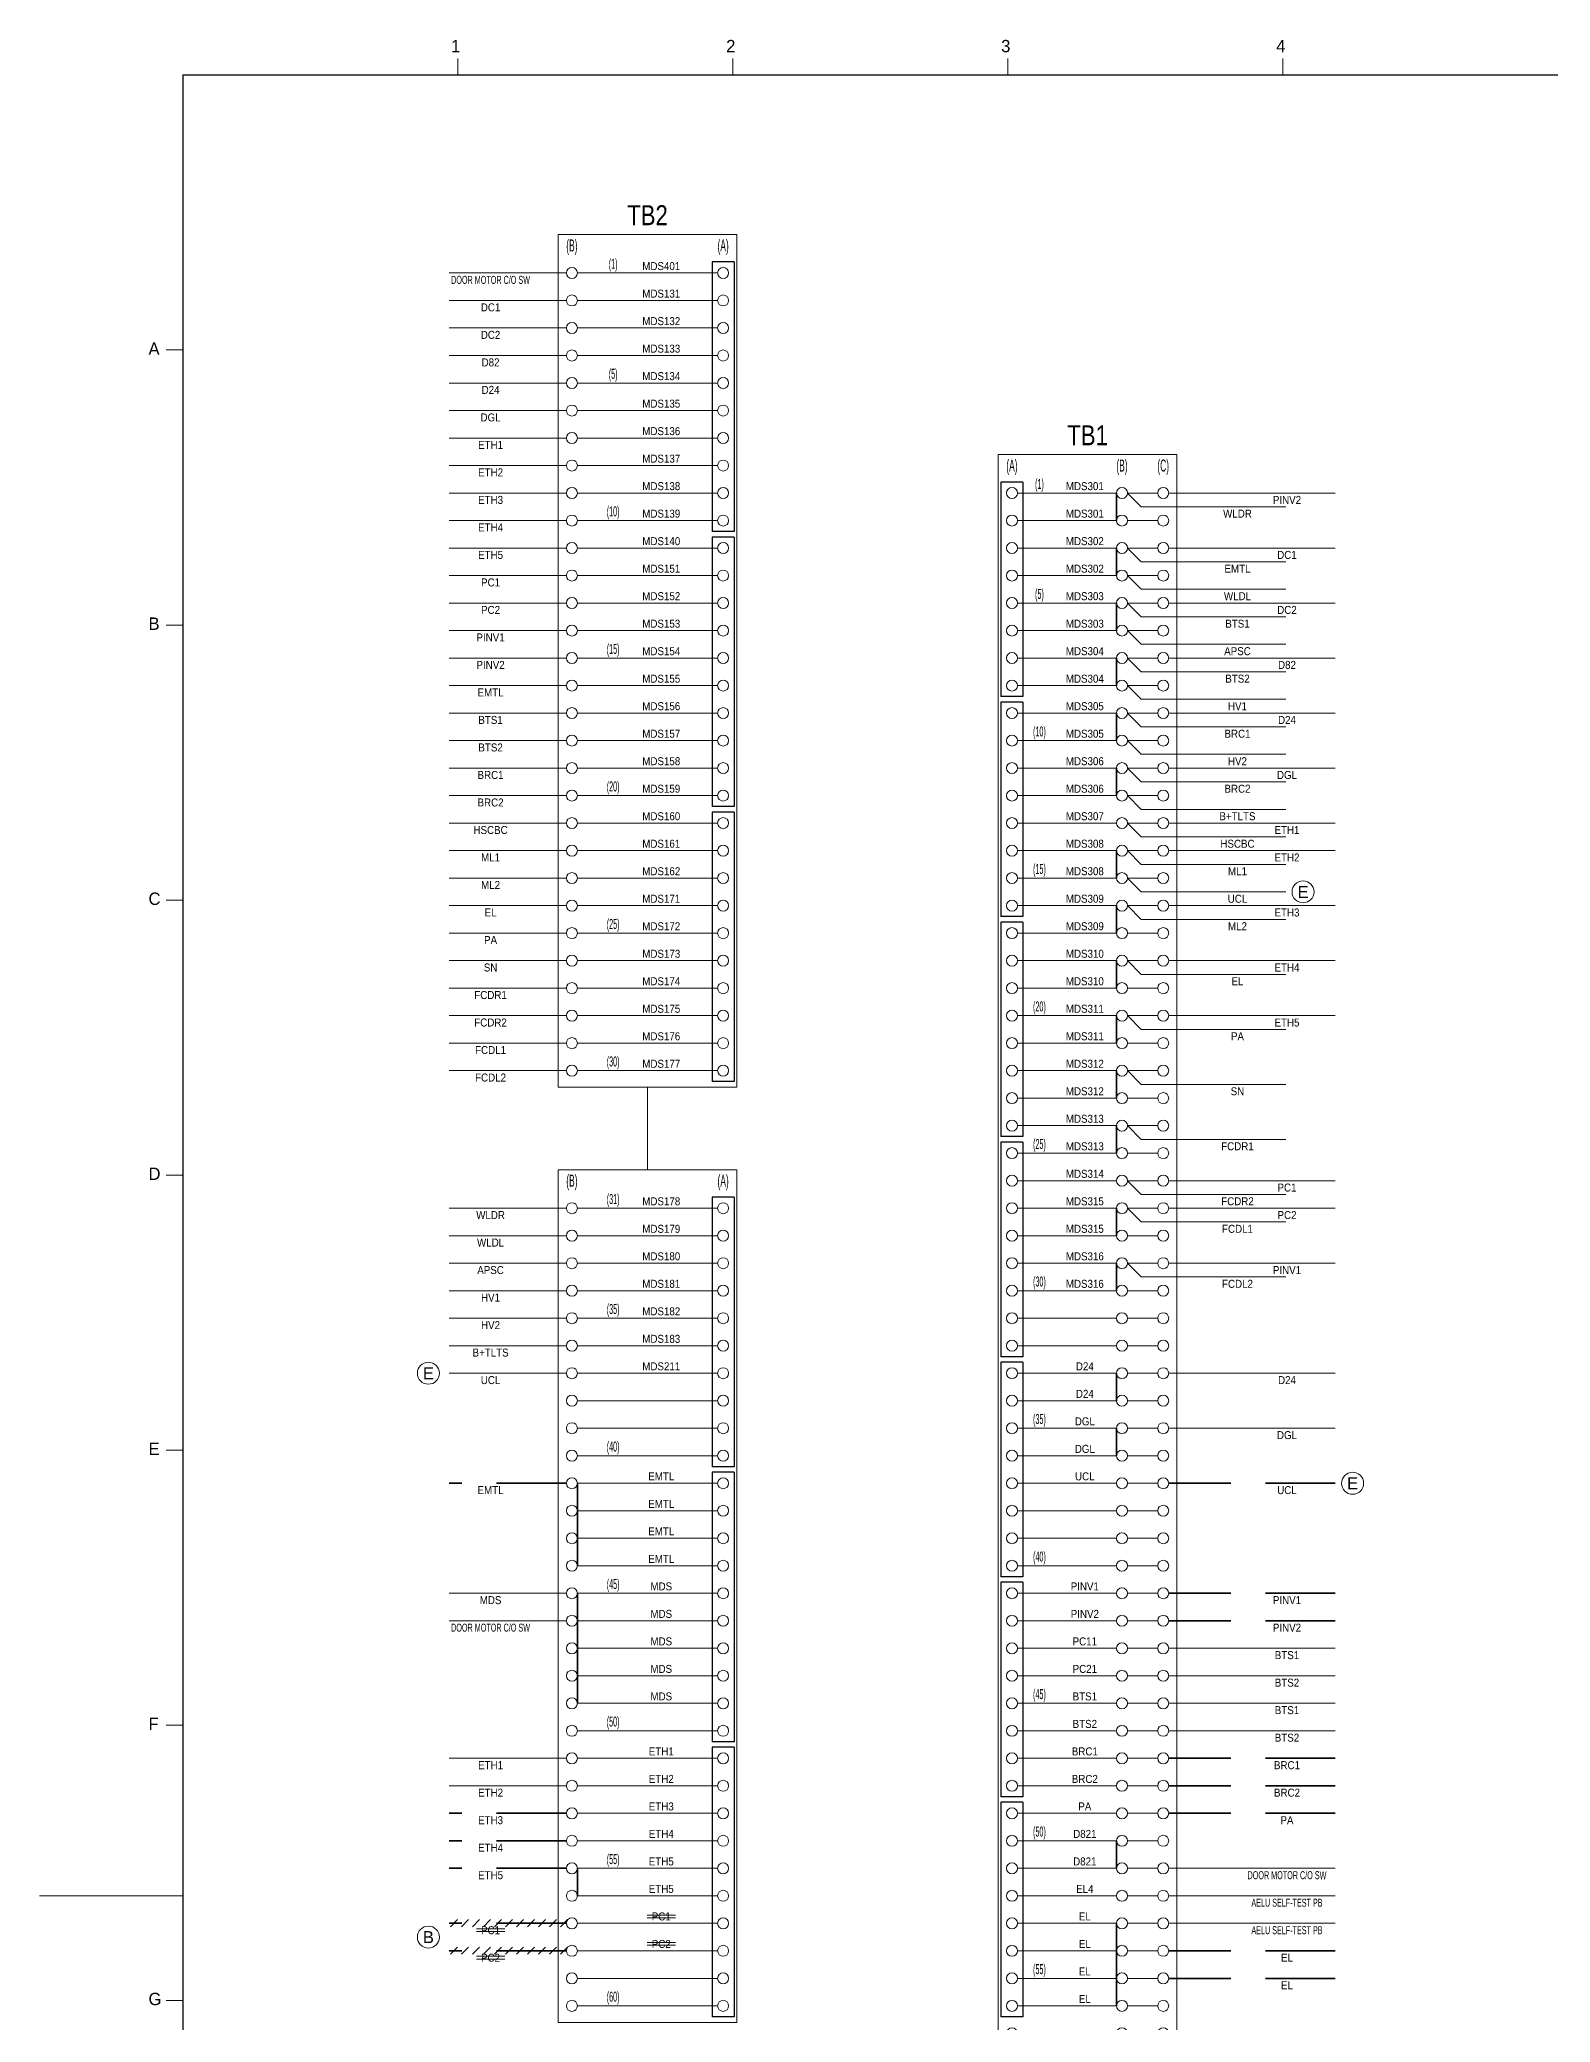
# Model space of a CAD drawing. Header units: millimetres. Extents: x 10 to 832, y 7 to 590.
# Drawn here: x 9.5 to 284.1, y 230 to 590.4 of the extents above; entities that cross this region are included whole.
import ezdxf
from ezdxf.enums import TextEntityAlignment as Align

# ---------------------------------------------------------------- set-up
doc = ezdxf.new("R2010")
doc.units = ezdxf.units.MM
doc.linetypes.add('DASHED', pattern=[19, 12.7, -6.3])
for name, color, linetype in [('GR1_02', 7, 'Continuous'), ('GR1_03', 7, 'Continuous'), ('GR1_04', 7, 'Continuous'), ('GR1_05', 7, 'Continuous'), ('図面枠B6M', 7, 'Continuous')]:
    doc.layers.add(name, color=color, linetype=linetype)
doc.styles.add('HG丸ｺﾞｼｯｸM-PRO', font='')
doc.styles.get('HG丸ｺﾞｼｯｸM-PRO').set_extended_font_data('HG丸ｺﾞｼｯｸM-PRO')

# ---------------------------------------------------------------- blocks, each defined once
blk = doc.blocks.new('BLKF023')
at = {"layer": '図面枠B6M', "color": 2, "linetype": 'Continuous', "lineweight": 25}
for q in [(35.5, 15), (831.5, 584)]:
    blk.add_line((35.5, 584), q, dxfattribs=at)
at = {"layer": '図面枠B6M', "color": 4, "linetype": 'Continuous', "lineweight": 13}
for p, q in [((85.5, 587), (85.5, 584)), ((135.5, 587), (135.5, 584)), ((185.5, 587), (185.5, 584)), ((235.5, 587), (235.5, 584)), ((32.5, 534), (35.5, 534)), ((32.5, 484), (35.5, 484)), ((32.5, 434), (35.5, 434)), ((32.5, 384), (35.5, 384)), ((32.5, 334), (35.5, 334)), ((32.5, 284), (35.5, 284)), ((9.5, 253), (35.5, 253)), ((32.5, 234), (35.5, 234))]:
    blk.add_line(p, q, dxfattribs=at)
at = {"layer": '図面枠B6M', "color": 4, "linetype": 'Continuous', "lineweight": 13, "style": 'HG丸ｺﾞｼｯｸM-PRO'}
for s, width, p in [('1', 1.003994, (84.29, 587.45)), ('2', 1.003994, (134.3, 587.45)), ('3', 1.003994, (184.29, 587.45)), ('4', 1.003994, (234.29, 587.45)), ('A', 1.002405, (29.29, 532.45)), ('B', 1.004704, (29.29, 482.45)), ('C', 1.001214, (29.29, 432.45)), ('D', 1.002334, (29.29, 382.45)), ('E', 1.001589, (29.29, 332.45)), ('F', 0.998986, (29.29, 282.45)), ('G', 1.003714, (29.29, 232.45))]:
    blk.add_text(s, height=2.25, dxfattribs=dict(at, width=width)).set_placement(p, align=Align.BOTTOM_LEFT)
blk = doc.blocks.new('BLKF071')
at = {"layer": 'GR1_03', "color": 2, "linetype": 'Continuous', "lineweight": 25}
for p, q in [((184.25, 510), (184.25, 471)), ((188.25, 510), (184.25, 510)), ((188.25, 510), (188.25, 471)), ((188.25, 471), (184.25, 471))]:
    blk.add_line(p, q, dxfattribs=at)
blk = doc.blocks.new('BLKF120')
at = {"layer": 'GR1_03', "color": 2, "linetype": 'Continuous', "lineweight": 25}
for p, q in [((184.25, 470), (184.25, 431)), ((188.25, 470), (184.25, 470)), ((188.25, 470), (188.25, 431)), ((188.25, 431), (184.25, 431))]:
    blk.add_line(p, q, dxfattribs=at)
blk = doc.blocks.new('BLKF121')
at = {"layer": 'GR1_03', "color": 2, "linetype": 'Continuous', "lineweight": 25}
for p, q in [((184.25, 430), (184.25, 391)), ((188.25, 430), (184.25, 430)), ((188.25, 430), (188.25, 391)), ((188.25, 391), (184.25, 391))]:
    blk.add_line(p, q, dxfattribs=at)
blk = doc.blocks.new('BLKF122')
at = {"layer": 'GR1_03', "color": 2, "linetype": 'Continuous', "lineweight": 25}
for p, q in [((184.25, 390), (184.25, 351)), ((188.25, 390), (184.25, 390)), ((188.25, 390), (188.25, 351)), ((188.25, 351), (184.25, 351))]:
    blk.add_line(p, q, dxfattribs=at)
blk = doc.blocks.new('BLKF123')
at = {"layer": 'GR1_03', "color": 2, "linetype": 'Continuous', "lineweight": 25}
for p, q in [((184.25, 350), (184.25, 311)), ((188.25, 350), (184.25, 350)), ((188.25, 350), (188.25, 311)), ((188.25, 311), (184.25, 311))]:
    blk.add_line(p, q, dxfattribs=at)
blk = doc.blocks.new('BLKF124')
at = {"layer": 'GR1_03', "color": 2, "linetype": 'Continuous', "lineweight": 25}
for p, q in [((184.25, 310), (184.25, 271)), ((188.25, 310), (184.25, 310)), ((188.25, 310), (188.25, 271)), ((188.25, 271), (184.25, 271))]:
    blk.add_line(p, q, dxfattribs=at)
blk = doc.blocks.new('BLKF125')
at = {"layer": 'GR1_03', "color": 2, "linetype": 'Continuous', "lineweight": 25}
for p, q in [((184.25, 270), (184.25, 231)), ((188.25, 270), (184.25, 270)), ((188.25, 270), (188.25, 231)), ((188.25, 231), (184.25, 231))]:
    blk.add_line(p, q, dxfattribs=at)
blk = doc.blocks.new('BLKF127')
at = {"layer": 'GR1_02', "color": 4, "linetype": 'Continuous', "lineweight": 13}
for p, q in [((183.75, 515), (216.25, 515)), ((183.75, 160), (183.75, 515)), ((216.25, 160), (216.25, 515)), ((205.25, 508), (187.25, 508)), ((207.25, 508), (212.75, 508)), ((205.25, 503), (187.25, 503)), ((207.25, 503), (212.75, 503)), ((205.25, 498), (187.25, 498)), ((207.25, 498), (212.75, 498)), ((205.25, 493), (187.25, 493)), ((207.25, 493), (212.75, 493)), ((205.25, 488), (187.25, 488)), ((207.25, 488), (212.75, 488)), ((205.25, 483), (187.25, 483)), ((207.25, 483), (212.75, 483)), ((205.25, 478), (187.25, 478)), ((207.25, 478), (212.75, 478)), ((205.25, 473), (187.25, 473)), ((207.25, 473), (212.75, 473)), ((205.25, 468), (187.25, 468)), ((207.25, 468), (212.75, 468)), ((205.25, 463), (187.25, 463)), ((207.25, 463), (212.75, 463)), ((205.25, 458), (187.25, 458)), ((207.25, 458), (212.75, 458)), ((205.25, 453), (187.25, 453)), ((207.25, 453), (212.75, 453)), ((205.25, 448), (187.25, 448)), ((207.25, 448), (212.75, 448)), ((205.25, 443), (187.25, 443)), ((207.25, 443), (212.75, 443)), ((205.25, 438), (187.25, 438)), ((207.25, 438), (212.75, 438)), ((205.25, 433), (187.25, 433)), ((207.25, 433), (212.75, 433)), ((205.25, 428), (187.25, 428)), ((207.25, 428), (212.75, 428)), ((205.25, 423), (187.25, 423)), ((207.25, 423), (212.75, 423)), ((205.25, 418), (187.25, 418)), ((207.25, 418), (212.75, 418)), ((205.25, 413), (187.25, 413)), ((207.25, 413), (212.75, 413)), ((205.25, 408), (187.25, 408)), ((207.25, 408), (212.75, 408)), ((205.25, 403), (187.25, 403)), ((207.25, 403), (212.75, 403)), ((205.25, 398), (187.25, 398)), ((207.25, 398), (212.75, 398)), ((205.25, 393), (187.25, 393)), ((207.25, 393), (212.75, 393)), ((205.25, 388), (187.25, 388)), ((207.25, 388), (212.75, 388)), ((205.25, 383), (187.25, 383)), ((207.25, 383), (212.75, 383)), ((205.25, 378), (187.25, 378)), ((207.25, 378), (212.75, 378)), ((205.25, 373), (187.25, 373)), ((207.25, 373), (212.75, 373)), ((205.25, 368), (187.25, 368)), ((207.25, 368), (212.75, 368)), ((205.25, 363), (187.25, 363)), ((207.25, 363), (212.75, 363)), ((205.25, 358), (187.25, 358)), ((207.25, 358), (212.75, 358)), ((205.25, 353), (187.25, 353)), ((207.25, 353), (212.75, 353)), ((205.25, 348), (187.25, 348)), ((207.25, 348), (212.75, 348)), ((205.25, 343), (187.25, 343)), ((207.25, 343), (212.75, 343)), ((205.25, 338), (187.25, 338)), ((207.25, 338), (212.75, 338)), ((205.25, 333), (187.25, 333)), ((207.25, 333), (212.75, 333)), ((205.25, 328), (187.25, 328)), ((207.25, 328), (212.75, 328)), ((205.25, 323), (187.25, 323)), ((207.25, 323), (212.75, 323)), ((205.25, 318), (187.25, 318)), ((207.25, 318), (212.75, 318)), ((205.25, 313), (187.25, 313)), ((207.25, 313), (212.75, 313)), ((205.25, 308), (187.25, 308)), ((207.25, 308), (212.75, 308)), ((205.25, 303), (187.25, 303)), ((207.25, 303), (212.75, 303)), ((205.25, 298), (187.25, 298)), ((207.25, 298), (212.75, 298)), ((205.25, 293), (187.25, 293)), ((207.25, 293), (212.75, 293)), ((205.25, 288), (187.25, 288)), ((207.25, 288), (212.75, 288)), ((205.25, 283), (187.25, 283)), ((207.25, 283), (212.75, 283)), ((205.25, 278), (187.25, 278)), ((207.25, 278), (212.75, 278)), ((205.25, 273), (187.25, 273)), ((207.25, 273), (212.75, 273)), ((205.25, 268), (187.25, 268)), ((207.25, 268), (212.75, 268)), ((205.25, 263), (187.25, 263)), ((207.25, 263), (212.75, 263)), ((205.25, 258), (187.25, 258)), ((207.25, 258), (212.75, 258)), ((205.25, 253), (187.25, 253)), ((207.25, 253), (212.75, 253)), ((205.25, 248), (187.25, 248)), ((207.25, 248), (212.75, 248)), ((205.25, 243), (187.25, 243)), ((207.25, 243), (212.75, 243)), ((205.25, 238), (187.25, 238)), ((207.25, 238), (212.75, 238)), ((205.25, 233), (187.25, 233)), ((207.25, 233), (212.75, 233)), ((205.25, 228), (187.25, 228)), ((207.25, 228), (212.75, 228)), ((205.25, 223), (187.25, 223)), ((207.25, 223), (212.75, 223)), ((205.25, 218), (187.25, 218)), ((207.25, 218), (212.75, 218)), ((205.25, 213), (187.25, 213)), ((207.25, 213), (212.75, 213)), ((205.25, 208), (187.25, 208)), ((207.25, 208), (212.75, 208)), ((205.25, 203), (187.25, 203)), ((207.25, 203), (212.75, 203)), ((205.25, 198), (187.25, 198)), ((207.25, 198), (212.75, 198)), ((205.25, 193), (187.25, 193)), ((207.25, 193), (212.75, 193)), ((205.25, 188), (187.25, 188)), ((207.25, 188), (212.75, 188)), ((205.25, 183), (187.25, 183)), ((207.25, 183), (212.75, 183)), ((205.25, 178), (187.25, 178)), ((207.25, 178), (212.75, 178)), ((205.25, 173), (187.25, 173)), ((207.25, 173), (212.75, 173)), ((205.25, 168), (187.25, 168)), ((207.25, 168), (212.75, 168)), ((205.25, 163), (187.25, 163)), ((207.25, 163), (212.75, 163)), ((183.75, 160), (216.25, 160))]:
    blk.add_line(p, q, dxfattribs=at)
for centre in [(186.25, 508), (206.25, 508), (213.75, 508), (186.25, 503), (206.25, 503), (213.75, 503), (186.25, 498), (206.25, 498), (213.75, 498), (186.25, 493), (206.25, 493), (213.75, 493), (186.25, 488), (206.25, 488), (213.75, 488), (186.25, 483), (206.25, 483), (213.75, 483), (186.25, 478), (206.25, 478), (213.75, 478), (186.25, 473), (206.25, 473), (213.75, 473), (186.25, 468), (206.25, 468), (213.75, 468), (186.25, 463), (206.25, 463), (213.75, 463), (186.25, 458), (206.25, 458), (213.75, 458), (186.25, 453), (206.25, 453), (213.75, 453), (186.25, 448), (206.25, 448), (213.75, 448), (186.25, 443), (206.25, 443), (213.75, 443), (186.25, 438), (206.25, 438), (213.75, 438), (186.25, 433), (206.25, 433), (213.75, 433), (186.25, 428), (206.25, 428), (213.75, 428), (186.25, 423), (206.25, 423), (213.75, 423), (186.25, 418), (206.25, 418), (213.75, 418), (186.25, 413), (206.25, 413), (213.75, 413), (186.25, 408), (206.25, 408), (213.75, 408), (186.25, 403), (206.25, 403), (213.75, 403), (186.25, 398), (206.25, 398), (213.75, 398), (186.25, 393), (206.25, 393), (213.75, 393), (186.25, 388), (206.25, 388), (213.75, 388), (186.25, 383), (206.25, 383), (213.75, 383), (186.25, 378), (206.25, 378), (213.75, 378), (186.25, 373), (206.25, 373), (213.75, 373), (186.25, 368), (206.25, 368), (213.75, 368), (186.25, 363), (206.25, 363), (213.75, 363), (186.25, 358), (206.25, 358), (213.75, 358), (186.25, 353), (206.25, 353), (213.75, 353), (186.25, 348), (206.25, 348), (213.75, 348), (186.25, 343), (206.25, 343), (213.75, 343), (186.25, 338), (206.25, 338), (213.75, 338), (186.25, 333), (206.25, 333), (213.75, 333), (186.25, 328), (206.25, 328), (213.75, 328), (186.25, 323), (206.25, 323), (213.75, 323), (186.25, 318), (206.25, 318), (213.75, 318), (186.25, 313), (206.25, 313), (213.75, 313), (186.25, 308), (206.25, 308), (213.75, 308), (186.25, 303), (206.25, 303), (213.75, 303), (186.25, 298), (206.25, 298), (213.75, 298), (186.25, 293), (206.25, 293), (213.75, 293), (186.25, 288), (206.25, 288), (213.75, 288), (186.25, 283), (206.25, 283), (213.75, 283), (186.25, 278), (206.25, 278), (213.75, 278), (186.25, 273), (206.25, 273), (213.75, 273), (186.25, 268), (206.25, 268), (213.75, 268), (186.25, 263), (206.25, 263), (213.75, 263), (186.25, 258), (206.25, 258), (213.75, 258), (186.25, 253), (206.25, 253), (213.75, 253), (186.25, 248), (206.25, 248), (213.75, 248), (186.25, 243), (206.25, 243), (213.75, 243), (186.25, 238), (206.25, 238), (213.75, 238), (186.25, 233), (206.25, 233), (213.75, 233), (186.25, 228), (206.25, 228), (213.75, 228), (186.25, 223), (206.25, 223), (213.75, 223), (186.25, 218), (206.25, 218), (213.75, 218), (186.25, 213), (206.25, 213), (213.75, 213), (186.25, 208), (206.25, 208), (213.75, 208), (186.25, 203), (206.25, 203), (213.75, 203), (186.25, 198), (206.25, 198), (213.75, 198), (186.25, 193), (206.25, 193), (213.75, 193), (186.25, 188), (206.25, 188), (213.75, 188), (186.25, 183), (206.25, 183), (213.75, 183), (186.25, 178), (206.25, 178), (213.75, 178), (186.25, 173), (206.25, 173), (213.75, 173), (186.25, 168), (206.25, 168), (213.75, 168), (186.25, 163), (206.25, 163), (213.75, 163)]:
    blk.add_circle(centre, 1, dxfattribs=at)
at = {"layer": 'GR1_02', "color": 3, "linetype": 'Continuous', "lineweight": 35, "style": 'HG丸ｺﾞｼｯｸM-PRO'}
for s, height, width, p in [('(A)', 2.182, 0.522521, (186.25, 513)), ('(B)', 2.182, 0.521304, (206.25, 513)), ('(C)', 2.182, 0.52136, (213.75, 513)), ('(1)', 1.818, 0.521222, (191.25, 509.67)), ('(5)', 1.818, 0.521222, (191.25, 489.67)), ('(10)', 1.818, 0.521214, (191.25, 464.67)), ('(15)', 1.818, 0.521214, (191.25, 439.67)), ('(20)', 1.818, 0.521214, (191.25, 414.67)), ('(25)', 1.818, 0.521214, (191.25, 389.67)), ('(30)', 1.818, 0.521214, (191.25, 364.67)), ('(35)', 1.818, 0.521214, (191.25, 339.67)), ('(40)', 1.818, 0.521214, (191.25, 314.67)), ('(45)', 1.818, 0.521214, (191.25, 289.67)), ('(50)', 1.818, 0.521214, (191.25, 264.67)), ('(55)', 1.818, 0.521214, (191.25, 239.67)), ('(60)', 1.818, 0.521214, (191.25, 214.67)), ('(65)', 1.818, 0.521214, (191.25, 189.67)), ('(70)', 1.818, 0.521214, (191.25, 164.67))]:
    blk.add_text(s, height=height, dxfattribs=dict(at, width=width)).set_placement(p, align=Align.MIDDLE_CENTER)
blk = doc.blocks.new('BLKF129')
at = {"layer": 'GR1_02', "color": 4, "linetype": 'Continuous', "lineweight": 13}
for p, q in [((103.75, 400), (103.75, 555)), ((103.75, 555), (136.25, 555)), ((136.25, 400), (136.25, 555)), ((107.25, 548), (132.75, 548)), ((107.25, 543), (132.75, 543)), ((107.25, 538), (132.75, 538)), ((107.25, 533), (132.75, 533)), ((107.25, 528), (132.75, 528)), ((107.25, 523), (132.75, 523)), ((107.25, 518), (132.75, 518)), ((107.25, 513), (132.75, 513)), ((107.25, 508), (132.75, 508)), ((107.25, 503), (132.75, 503)), ((107.25, 498), (132.75, 498)), ((107.25, 493), (132.75, 493)), ((107.25, 488), (132.75, 488)), ((107.25, 483), (132.75, 483)), ((107.25, 478), (132.75, 478)), ((107.25, 473), (132.75, 473)), ((107.25, 468), (132.75, 468)), ((107.25, 463), (132.75, 463)), ((107.25, 458), (132.75, 458)), ((107.25, 453), (132.75, 453)), ((107.25, 448), (132.75, 448)), ((107.25, 443), (132.75, 443)), ((107.25, 438), (132.75, 438)), ((107.25, 433), (132.75, 433)), ((107.25, 428), (132.75, 428)), ((107.25, 423), (132.75, 423)), ((107.25, 418), (132.75, 418)), ((107.25, 413), (132.75, 413)), ((107.25, 408), (132.75, 408)), ((107.25, 403), (132.75, 403)), ((103.75, 400), (136.25, 400))]:
    blk.add_line(p, q, dxfattribs=at)
for centre in [(106.25, 548), (133.75, 548), (106.25, 543), (133.75, 543), (106.25, 538), (133.75, 538), (106.25, 533), (133.75, 533), (106.25, 528), (133.75, 528), (106.25, 523), (133.75, 523), (106.25, 518), (133.75, 518), (106.25, 513), (133.75, 513), (106.25, 508), (133.75, 508), (106.25, 503), (133.75, 503), (106.25, 498), (133.75, 498), (106.25, 493), (133.75, 493), (106.25, 488), (133.75, 488), (106.25, 483), (133.75, 483), (106.25, 478), (133.75, 478), (106.25, 473), (133.75, 473), (106.25, 468), (133.75, 468), (106.25, 463), (133.75, 463), (106.25, 458), (133.75, 458), (106.25, 453), (133.75, 453), (106.25, 448), (133.75, 448), (106.25, 443), (133.75, 443), (106.25, 438), (133.75, 438), (106.25, 433), (133.75, 433), (106.25, 428), (133.75, 428), (106.25, 423), (133.75, 423), (106.25, 418), (133.75, 418), (106.25, 413), (133.75, 413), (106.25, 408), (133.75, 408), (106.25, 403), (133.75, 403)]:
    blk.add_circle(centre, 1, dxfattribs=at)
at = {"layer": 'GR1_02', "color": 3, "linetype": 'Continuous', "lineweight": 35, "style": 'HG丸ｺﾞｼｯｸM-PRO'}
for s, height, width, p in [('(B)', 2.182, 0.521304, (106.25, 553)), ('(A)', 2.182, 0.522521, (133.75, 553)), ('(1)', 1.818, 0.521222, (113.75, 549.67)), ('(5)', 1.818, 0.521222, (113.75, 529.67)), ('(10)', 1.818, 0.521214, (113.75, 504.67)), ('(15)', 1.818, 0.521214, (113.75, 479.67)), ('(20)', 1.818, 0.521214, (113.75, 454.67)), ('(25)', 1.818, 0.521214, (113.75, 429.67)), ('(30)', 1.818, 0.521214, (113.75, 404.67))]:
    blk.add_text(s, height=height, dxfattribs=dict(at, width=width)).set_placement(p, align=Align.MIDDLE_CENTER)
blk = doc.blocks.new('BLKF130')
at = {"layer": 'GR1_03', "color": 2, "linetype": 'Continuous', "lineweight": 25}
for p, q in [((131.75, 550), (131.75, 501)), ((135.75, 550), (131.75, 550)), ((135.75, 550), (135.75, 501)), ((135.75, 501), (131.75, 501))]:
    blk.add_line(p, q, dxfattribs=at)
blk = doc.blocks.new('BLKF131')
at = {"layer": 'GR1_03', "color": 2, "linetype": 'Continuous', "lineweight": 25}
for p, q in [((131.75, 500), (131.75, 451)), ((135.75, 500), (131.75, 500)), ((135.75, 500), (135.75, 451)), ((135.75, 451), (131.75, 451))]:
    blk.add_line(p, q, dxfattribs=at)
blk = doc.blocks.new('BLKF132')
at = {"layer": 'GR1_03', "color": 2, "linetype": 'Continuous', "lineweight": 25}
for p, q in [((131.75, 450), (131.75, 401)), ((135.75, 450), (131.75, 450)), ((135.75, 450), (135.75, 401)), ((135.75, 401), (131.75, 401))]:
    blk.add_line(p, q, dxfattribs=at)
blk = doc.blocks.new('BLKF203')
at = {"layer": 'GR1_02', "color": 4, "linetype": 'Continuous', "lineweight": 13}
for p, q in [((103.75, 230), (103.75, 385)), ((103.75, 385), (136.25, 385)), ((136.25, 230), (136.25, 385)), ((107.25, 378), (132.75, 378)), ((107.25, 373), (132.75, 373)), ((107.25, 368), (132.75, 368)), ((107.25, 363), (132.75, 363)), ((107.25, 358), (132.75, 358)), ((107.25, 353), (132.75, 353)), ((107.25, 348), (132.75, 348)), ((107.25, 343), (132.75, 343)), ((107.25, 338), (132.75, 338)), ((107.25, 333), (132.75, 333)), ((107.25, 328), (132.75, 328)), ((107.25, 323), (132.75, 323)), ((107.25, 318), (132.75, 318)), ((107.25, 313), (132.75, 313)), ((107.25, 308), (132.75, 308)), ((107.25, 303), (132.75, 303)), ((107.25, 298), (132.75, 298)), ((107.25, 293), (132.75, 293)), ((107.25, 288), (132.75, 288)), ((107.25, 283), (132.75, 283)), ((107.25, 278), (132.75, 278)), ((107.25, 273), (132.75, 273)), ((107.25, 268), (132.75, 268)), ((107.25, 263), (132.75, 263)), ((107.25, 258), (132.75, 258)), ((107.25, 253), (132.75, 253)), ((107.25, 248), (132.75, 248)), ((107.25, 243), (132.75, 243)), ((107.25, 238), (132.75, 238)), ((107.25, 233), (132.75, 233)), ((103.75, 230), (136.25, 230))]:
    blk.add_line(p, q, dxfattribs=at)
for centre in [(106.25, 378), (133.75, 378), (106.25, 373), (133.75, 373), (106.25, 368), (133.75, 368), (106.25, 363), (133.75, 363), (106.25, 358), (133.75, 358), (106.25, 353), (133.75, 353), (106.25, 348), (133.75, 348), (106.25, 343), (133.75, 343), (106.25, 338), (133.75, 338), (106.25, 333), (133.75, 333), (106.25, 328), (133.75, 328), (106.25, 323), (133.75, 323), (106.25, 318), (133.75, 318), (106.25, 313), (133.75, 313), (106.25, 308), (133.75, 308), (106.25, 303), (133.75, 303), (106.25, 298), (133.75, 298), (106.25, 293), (133.75, 293), (106.25, 288), (133.75, 288), (106.25, 283), (133.75, 283), (106.25, 278), (133.75, 278), (106.25, 273), (133.75, 273), (106.25, 268), (133.75, 268), (106.25, 263), (133.75, 263), (106.25, 258), (133.75, 258), (106.25, 253), (133.75, 253), (106.25, 248), (133.75, 248), (106.25, 243), (133.75, 243), (106.25, 238), (133.75, 238), (106.25, 233), (133.75, 233)]:
    blk.add_circle(centre, 1, dxfattribs=at)
at = {"layer": 'GR1_02', "color": 3, "linetype": 'Continuous', "lineweight": 35, "style": 'HG丸ｺﾞｼｯｸM-PRO'}
for s, height, width, p in [('(B)', 2.182, 0.521304, (106.25, 383)), ('(A)', 2.182, 0.522521, (133.75, 383)), ('(31)', 1.818, 0.521214, (113.75, 379.67)), ('(35)', 1.818, 0.521214, (113.75, 359.67)), ('(40)', 1.818, 0.521214, (113.75, 334.67)), ('(45)', 1.818, 0.521214, (113.75, 309.67)), ('(50)', 1.818, 0.521214, (113.75, 284.67)), ('(55)', 1.818, 0.521214, (113.75, 259.67)), ('(60)', 1.818, 0.521214, (113.75, 234.67))]:
    blk.add_text(s, height=height, dxfattribs=dict(at, width=width)).set_placement(p, align=Align.MIDDLE_CENTER)
blk = doc.blocks.new('BLKF204')
at = {"layer": 'GR1_03', "color": 2, "linetype": 'Continuous', "lineweight": 25}
for p, q in [((131.75, 380), (131.75, 331)), ((135.75, 380), (131.75, 380)), ((135.75, 380), (135.75, 331)), ((135.75, 331), (131.75, 331))]:
    blk.add_line(p, q, dxfattribs=at)
blk = doc.blocks.new('BLKF205')
at = {"layer": 'GR1_03', "color": 2, "linetype": 'Continuous', "lineweight": 25}
for p, q in [((131.75, 330), (131.75, 281)), ((135.75, 330), (131.75, 330)), ((135.75, 330), (135.75, 281)), ((135.75, 281), (131.75, 281))]:
    blk.add_line(p, q, dxfattribs=at)
blk = doc.blocks.new('BLKF206')
at = {"layer": 'GR1_03', "color": 2, "linetype": 'Continuous', "lineweight": 25}
for p, q in [((131.75, 280), (131.75, 231)), ((135.75, 280), (131.75, 280)), ((135.75, 280), (135.75, 231)), ((135.75, 231), (131.75, 231))]:
    blk.add_line(p, q, dxfattribs=at)
blk = doc.blocks.new('BLKF209')
at = {"layer": 'GR1_05', "color": 4, "linetype": 'Continuous', "lineweight": 13}
for p, q in [((85.44, 248.69), (84.21, 247.37)), ((87.44, 248.69), (86.21, 247.37)), ((89.44, 248.69), (88.21, 247.37)), ((91.44, 248.69), (90.21, 247.37)), ((93.44, 248.69), (92.21, 247.37)), ((95.44, 248.69), (94.21, 247.37)), ((97.44, 248.69), (96.21, 247.37)), ((99.44, 248.69), (98.21, 247.37)), ((101.44, 248.69), (100.21, 247.37)), ((103.44, 248.69), (102.21, 247.37)), ((105.44, 248.69), (104.21, 247.37)), ((88.89, 247), (94.05, 247)), ((88.89, 246.5), (94.05, 246.5))]:
    blk.add_line(p, q, dxfattribs=at)
at = {"layer": 'GR1_05', "color": 3, "linetype": 'DASHED', "lineweight": 35}
blk.add_line((105.25, 248), (83.97, 248), dxfattribs=at)
at = {"layer": 'GR1_05', "color": 3, "linetype": 'Continuous', "lineweight": 35, "style": 'HG丸ｺﾞｼｯｸM-PRO', "width": 0.911005}
blk.add_text('PC1', height=1.455, dxfattribs=at).set_placement((91.47, 246.75), align=Align.MIDDLE_CENTER)
blk = doc.blocks.new('BLKF210')
at = {"layer": 'GR1_05', "color": 3, "linetype": 'DASHED', "lineweight": 35}
blk.add_line((105.25, 243), (83.97, 243), dxfattribs=at)
at = {"layer": 'GR1_05', "color": 4, "linetype": 'Continuous', "lineweight": 13}
for p, q in [((85.44, 243.69), (84.21, 242.37)), ((87.44, 243.69), (86.21, 242.37)), ((89.44, 243.69), (88.21, 242.37)), ((88.89, 242), (94.05, 242)), ((88.89, 241.5), (94.05, 241.5)), ((91.44, 243.69), (90.21, 242.37)), ((93.44, 243.69), (92.21, 242.37)), ((95.44, 243.69), (94.21, 242.37)), ((97.44, 243.69), (96.21, 242.37)), ((99.44, 243.69), (98.21, 242.37)), ((101.44, 243.69), (100.21, 242.37)), ((103.44, 243.69), (102.21, 242.37)), ((105.44, 243.69), (104.21, 242.37))]:
    blk.add_line(p, q, dxfattribs=at)
at = {"layer": 'GR1_05', "color": 3, "linetype": 'Continuous', "lineweight": 35, "style": 'HG丸ｺﾞｼｯｸM-PRO', "width": 0.911005}
blk.add_text('PC2', height=1.455, dxfattribs=at).set_placement((91.47, 241.75), align=Align.MIDDLE_CENTER)
blk = doc.blocks.new('BLKF211')
at = {"layer": 'GR1_05', "color": 4, "linetype": 'Continuous', "lineweight": 13}
for p, q in [((119.92, 244.5), (125.08, 244.5)), ((119.92, 244), (125.08, 244))]:
    blk.add_line(p, q, dxfattribs=at)
at = {"layer": 'GR1_05', "color": 3, "linetype": 'Continuous', "lineweight": 35, "style": 'HG丸ｺﾞｼｯｸM-PRO', "width": 0.911005}
blk.add_text('PC2', height=1.455, dxfattribs=at).set_placement((122.5, 244.25), align=Align.MIDDLE_CENTER)
blk = doc.blocks.new('BLKF212')
at = {"layer": 'GR1_05', "color": 4, "linetype": 'Continuous', "lineweight": 13}
for p, q in [((119.92, 249.5), (125.08, 249.5)), ((119.92, 249), (125.08, 249))]:
    blk.add_line(p, q, dxfattribs=at)
at = {"layer": 'GR1_05', "color": 3, "linetype": 'Continuous', "lineweight": 35, "style": 'HG丸ｺﾞｼｯｸM-PRO', "width": 0.911005}
blk.add_text('PC1', height=1.455, dxfattribs=at).set_placement((122.5, 249.25), align=Align.MIDDLE_CENTER)
blk = doc.blocks.new('BLKF213')
at = {"layer": 'GR1_05', "color": 4, "linetype": 'Continuous', "lineweight": 13}
blk.add_circle((80.17, 245.49), 2, dxfattribs=at)
at = {"layer": 'GR1_05', "color": 4, "linetype": 'Continuous', "lineweight": 13, "style": 'HG丸ｺﾞｼｯｸM-PRO', "width": 1.04272}
blk.add_text('B', height=2.18, dxfattribs=at).set_placement((80.17, 245.49), align=Align.MIDDLE_CENTER)
blk = doc.blocks.new('BLKF270')
at = {"layer": 'GR1_05', "color": 4, "linetype": 'Continuous', "lineweight": 13}
blk.add_circle((239.17, 435.5), 2, dxfattribs=at)
at = {"layer": 'GR1_05', "color": 4, "linetype": 'Continuous', "lineweight": 13, "style": 'HG丸ｺﾞｼｯｸM-PRO', "width": 1.04259}
blk.add_text('E', height=2.18, dxfattribs=at).set_placement((239.17, 435.5), align=Align.MIDDLE_CENTER)
blk = doc.blocks.new('BLKF271')
at = {"layer": 'GR1_05', "color": 4, "linetype": 'Continuous', "lineweight": 13}
blk.add_circle((80.17, 348), 2, dxfattribs=at)
at = {"layer": 'GR1_05', "color": 4, "linetype": 'Continuous', "lineweight": 13, "style": 'HG丸ｺﾞｼｯｸM-PRO', "width": 1.04259}
blk.add_text('E', height=2.18, dxfattribs=at).set_placement((80.17, 348), align=Align.MIDDLE_CENTER)
blk = doc.blocks.new('BLKF272')
at = {"layer": 'GR1_05', "color": 4, "linetype": 'Continuous', "lineweight": 13}
blk.add_circle((248.17, 328), 2, dxfattribs=at)
at = {"layer": 'GR1_05', "color": 4, "linetype": 'Continuous', "lineweight": 13, "style": 'HG丸ｺﾞｼｯｸM-PRO', "width": 1.04259}
blk.add_text('E', height=2.18, dxfattribs=at).set_placement((248.17, 328), align=Align.MIDDLE_CENTER)

msp = doc.modelspace()

# ---------------------------------------------------------------- linework, layer by layer
at = {"layer": 'GR1_02', "color": 4, "linetype": 'Continuous', "lineweight": 13}
msp.add_line((120, 400), (120, 385), dxfattribs=at)
at = {"layer": 'GR1_03', "color": 4, "linetype": 'Continuous', "lineweight": 13}
for p, q in [((105.25, 548), (83.97, 548)), ((105.25, 543), (83.97, 543)), ((105.25, 538), (83.97, 538)), ((105.25, 533), (83.97, 533)), ((105.25, 528), (83.97, 528)), ((105.25, 523), (83.97, 523)), ((105.25, 518), (83.97, 518)), ((105.25, 513), (83.97, 513)), ((105.25, 508), (83.97, 508)), ((207.25, 508), (209.75, 505.5)), ((209.75, 505.5), (236.03, 505.5)), ((245.03, 508), (214.75, 508)), ((105.25, 503), (83.97, 503)), ((105.25, 498), (83.97, 498)), ((207.25, 498), (209.75, 495.5)), ((245.03, 498), (214.75, 498)), ((209.75, 495.5), (236.03, 495.5)), ((105.25, 493), (83.97, 493)), ((207.25, 493), (209.75, 490.5)), ((209.75, 490.5), (236.03, 490.5)), ((105.25, 488), (83.97, 488)), ((207.25, 488), (209.75, 485.5)), ((245.03, 488), (214.75, 488)), ((105.25, 483), (83.97, 483)), ((207.25, 483), (209.75, 480.5)), ((209.75, 485.5), (236.03, 485.5)), ((209.75, 480.5), (236.03, 480.5)), ((105.25, 478), (83.97, 478)), ((207.25, 478), (209.75, 475.5)), ((245.03, 478), (214.75, 478)), ((105.25, 473), (83.97, 473)), ((207.25, 473), (209.75, 470.5)), ((209.75, 475.5), (236.03, 475.5)), ((209.75, 470.5), (236.03, 470.5)), ((105.25, 468), (83.97, 468)), ((207.25, 468), (209.75, 465.5)), ((209.75, 465.5), (236.03, 465.5)), ((245.03, 468), (214.75, 468)), ((105.25, 463), (83.97, 463)), ((207.25, 463), (209.75, 460.5)), ((105.25, 458), (83.97, 458)), ((207.25, 458), (209.75, 455.5)), ((209.75, 460.5), (236.03, 460.5)), ((245.03, 458), (214.75, 458)), ((209.75, 455.5), (236.03, 455.5)), ((105.25, 453), (83.97, 453)), ((207.25, 453), (209.75, 450.5)), ((105.25, 448), (83.97, 448)), ((207.25, 448), (209.75, 445.5)), ((209.75, 450.5), (236.03, 450.5)), ((245.03, 448), (214.75, 448)), ((209.75, 445.5), (236.03, 445.5)), ((105.25, 443), (83.97, 443)), ((207.25, 443), (209.75, 440.5)), ((209.75, 440.5), (236.03, 440.5)), ((245.03, 443), (214.75, 443)), ((105.25, 438), (83.97, 438)), ((207.25, 438), (209.75, 435.5)), ((105.25, 433), (83.97, 433)), ((207.25, 433), (209.75, 430.5)), ((209.75, 435.5), (236.03, 435.5)), ((245.03, 433), (214.75, 433)), ((209.75, 430.5), (236.03, 430.5)), ((105.25, 428), (83.97, 428)), ((105.25, 423), (83.97, 423)), ((207.25, 423), (209.75, 420.5)), ((245.03, 423), (214.75, 423)), ((209.75, 420.5), (236.03, 420.5)), ((105.25, 418), (83.97, 418)), ((105.25, 413), (83.97, 413)), ((207.25, 413), (209.75, 410.5)), ((245.03, 413), (214.75, 413)), ((105.25, 408), (83.97, 408)), ((209.75, 410.5), (236.03, 410.5)), ((105.25, 403), (83.97, 403)), ((207.25, 403), (209.75, 400.5)), ((209.75, 400.5), (236.03, 400.5)), ((207.25, 393), (209.75, 390.5)), ((209.75, 390.5), (236.03, 390.5)), ((207.25, 383), (209.75, 380.5)), ((245.03, 383), (214.75, 383)), ((209.75, 380.5), (236.03, 380.5)), ((105.25, 378), (83.97, 378)), ((207.25, 378), (209.75, 375.5)), ((209.75, 375.5), (236.03, 375.5)), ((245.03, 378), (214.75, 378)), ((105.25, 373), (83.97, 373)), ((105.25, 368), (83.97, 368)), ((207.25, 368), (209.75, 365.5)), ((245.03, 368), (214.75, 368)), ((209.75, 365.5), (236.03, 365.5)), ((105.25, 363), (83.97, 363)), ((105.25, 358), (83.97, 358)), ((105.25, 353), (83.97, 353)), ((105.25, 348), (83.97, 348)), ((245.03, 348), (214.75, 348)), ((245.03, 338), (214.75, 338)), ((105.25, 308), (83.97, 308)), ((105.25, 303), (83.97, 303)), ((245.03, 298), (214.75, 298)), ((245.03, 293), (214.75, 293)), ((245.03, 288), (214.75, 288)), ((245.03, 283), (214.75, 283)), ((105.25, 278), (83.97, 278)), ((105.25, 273), (83.97, 273)), ((245.03, 258), (214.75, 258)), ((245.03, 253), (214.75, 253)), ((245.03, 248), (214.75, 248))]:
    msp.add_line(p, q, dxfattribs=at)
at = {"layer": 'GR1_03', "color": 3, "linetype": 'Continuous', "lineweight": 35}
for p, q in [((205.25, 508), (205.25, 503)), ((205.25, 498), (205.25, 493)), ((205.25, 488), (205.25, 483)), ((205.25, 478), (205.25, 473)), ((205.25, 468), (205.25, 463)), ((205.25, 458), (205.25, 453)), ((205.25, 443), (205.25, 438)), ((205.25, 433), (205.25, 428)), ((205.25, 423), (205.25, 418)), ((205.25, 413), (205.25, 408)), ((205.25, 403), (205.25, 398)), ((205.25, 393), (205.25, 388)), ((205.25, 378), (205.25, 373)), ((205.25, 368), (205.25, 363)), ((205.25, 348), (205.25, 343)), ((205.25, 338), (205.25, 333)), ((107.25, 328), (107.25, 323)), ((107.25, 323), (107.25, 318)), ((107.25, 318), (107.25, 313)), ((107.25, 308), (107.25, 303)), ((107.25, 303), (107.25, 298)), ((107.25, 298), (107.25, 293)), ((107.25, 293), (107.25, 288)), ((205.25, 263), (205.25, 258)), ((107.25, 258), (107.25, 253)), ((205.25, 248), (205.25, 243)), ((205.25, 243), (205.25, 238)), ((205.25, 238), (205.25, 233))]:
    msp.add_line(p, q, dxfattribs=at)
at = {"layer": 'GR1_03', "color": 3, "linetype": 'DASHED', "lineweight": 35}
for p, q in [((105.25, 328), (83.97, 328)), ((245.03, 328), (214.75, 328)), ((245.03, 308), (214.75, 308)), ((245.03, 303), (214.75, 303)), ((245.03, 278), (214.75, 278)), ((245.03, 273), (214.75, 273)), ((105.25, 268), (83.97, 268)), ((245.03, 268), (214.75, 268)), ((105.25, 263), (83.97, 263)), ((105.25, 258), (83.97, 258)), ((245.03, 243), (214.75, 243)), ((245.03, 238), (214.75, 238))]:
    msp.add_line(p, q, dxfattribs=at)

# ---------------------------------------------------------------- block references
at = {"layer": 'GR1_02', "color": 4, "linetype": 'Continuous', "lineweight": 13}
for name in ['BLKF129', 'BLKF127', 'BLKF203']:
    msp.add_blockref(name, (0, 0), dxfattribs=at)
at = {"layer": 'GR1_03', "color": 2, "linetype": 'Continuous', "lineweight": 25}
for name in ['BLKF130', 'BLKF071', 'BLKF131', 'BLKF120', 'BLKF132', 'BLKF121', 'BLKF122', 'BLKF204', 'BLKF123', 'BLKF205', 'BLKF124', 'BLKF206', 'BLKF125']:
    msp.add_blockref(name, (0, 0), dxfattribs=at)
at = {"layer": 'GR1_05', "color": 4, "linetype": 'Continuous', "lineweight": 13}
for name in ['BLKF270', 'BLKF271', 'BLKF272', 'BLKF209', 'BLKF212', 'BLKF213', 'BLKF210', 'BLKF211']:
    msp.add_blockref(name, (0, 0), dxfattribs=at)
at = {"layer": '図面枠B6M', "color": 4, "linetype": 'Continuous', "lineweight": 13}
msp.add_blockref('BLKF023', (0, 0), dxfattribs=at)

# ---------------------------------------------------------------- texts
at = {"layer": 'GR1_02', "color": 3, "linetype": 'Continuous', "lineweight": 35, "style": 'HG丸ｺﾞｼｯｸM-PRO', "width": 0.829711}
for s, p in [('TB2', (120, 558.5)), ('TB1', (200, 518.5))]:
    msp.add_text(s, height=3.636, dxfattribs=at).set_placement(p, align=Align.MIDDLE_CENTER)
at = {"layer": 'GR1_04', "color": 3, "linetype": 'Continuous', "lineweight": 35, "style": 'HG丸ｺﾞｼｯｸM-PRO'}
for s, height, width, p in [('MDS401', 1.455, 0.911744, (122.5, 549.25)), ('DOOR MOTOR C/O SW', 1.4545, 0.65237, (91.47, 546.75)), ('MDS131', 1.455, 0.911744, (122.5, 544.25)), ('DC1', 1.455, 0.911511, (91.47, 541.75)), ('DC2', 1.455, 0.911511, (91.47, 536.75)), ('MDS132', 1.455, 0.911744, (122.5, 539.25)), ('MDS133', 1.455, 0.911744, (122.5, 534.25)), ('D82', 1.455, 0.910898, (91.47, 531.75)), ('MDS134', 1.455, 0.911744, (122.5, 529.25)), ('D24', 1.455, 0.910898, (91.47, 526.75)), ('MDS135', 1.455, 0.911744, (122.5, 524.25)), ('DGL', 1.455, 0.911199, (91.47, 521.75)), ('MDS136', 1.455, 0.911744, (122.5, 519.25)), ('ETH1', 1.455, 0.912511, (91.47, 516.75)), ('ETH2', 1.455, 0.912511, (91.47, 511.75)), ('MDS137', 1.455, 0.911744, (122.5, 514.25)), ('MDS138', 1.455, 0.911744, (122.5, 509.25)), ('MDS301', 1.455, 0.911744, (199.5, 509.25)), ('ETH3', 1.455, 0.912511, (91.47, 506.75)), ('MDS139', 1.455, 0.911744, (122.5, 504.25)), ('MDS301', 1.455, 0.911744, (199.5, 504.25)), ('WLDR', 1.455, 0.912558, (227.25, 504.25)), ('PINV2', 1.455, 0.912119, (236.25, 506.75)), ('ETH4', 1.455, 0.912511, (91.47, 501.75)), ('ETH5', 1.455, 0.912511, (91.47, 496.75)), ('MDS140', 1.455, 0.911744, (122.5, 499.25)), ('MDS302', 1.455, 0.911744, (199.5, 499.25)), ('DC1', 1.455, 0.911511, (236.25, 496.75)), ('MDS151', 1.455, 0.911744, (122.5, 494.25)), ('MDS302', 1.455, 0.911744, (199.5, 494.25)), ('EMTL', 1.455, 0.913535, (227.25, 494.25)), ('PC1', 1.455, 0.911005, (91.47, 491.75)), ('PC2', 1.455, 0.911005, (91.47, 486.75)), ('MDS152', 1.455, 0.911744, (122.5, 489.25)), ('MDS303', 1.455, 0.911744, (199.5, 489.25)), ('WLDL', 1.455, 0.911923, (227.25, 489.25)), ('DC2', 1.455, 0.911511, (236.25, 486.75)), ('MDS153', 1.455, 0.911744, (122.5, 484.25)), ('MDS303', 1.455, 0.911744, (199.5, 484.25)), ('BTS1', 1.455, 0.912282, (227.25, 484.25)), ('PINV1', 1.455, 0.912119, (91.47, 481.75)), ('MDS154', 1.455, 0.911744, (122.5, 479.25)), ('MDS304', 1.455, 0.911744, (199.5, 479.25)), ('APSC', 1.455, 0.911793, (227.25, 479.25)), ('PINV2', 1.455, 0.912119, (91.47, 476.75)), ('D82', 1.455, 0.910898, (236.25, 476.75)), ('EMTL', 1.455, 0.913535, (91.47, 471.75)), ('MDS155', 1.455, 0.911744, (122.5, 474.25)), ('MDS304', 1.455, 0.911744, (199.5, 474.25)), ('BTS2', 1.455, 0.912282, (227.25, 474.25)), ('MDS156', 1.455, 0.911744, (122.5, 469.25)), ('MDS305', 1.455, 0.911744, (199.5, 469.25)), ('HV1', 1.455, 0.91204, (227.25, 469.25)), ('BTS1', 1.455, 0.912282, (91.47, 466.75)), ('MDS157', 1.455, 0.911744, (122.5, 464.25)), ('MDS305', 1.455, 0.911744, (199.5, 464.25)), ('BRC1', 1.455, 0.912558, (227.25, 464.25)), ('D24', 1.455, 0.910898, (236.25, 466.75)), ('BTS2', 1.455, 0.912282, (91.47, 461.75)), ('MDS158', 1.455, 0.911744, (122.5, 459.25)), ('MDS306', 1.455, 0.911744, (199.5, 459.25)), ('HV2', 1.455, 0.91204, (227.25, 459.25)), ('BRC1', 1.455, 0.912558, (91.47, 456.75)), ('MDS159', 1.455, 0.911744, (122.5, 454.25)), ('MDS306', 1.455, 0.911744, (199.5, 454.25)), ('BRC2', 1.455, 0.912558, (227.25, 454.25)), ('DGL', 1.455, 0.911199, (236.25, 456.75)), ('BRC2', 1.455, 0.912558, (91.47, 451.75)), ('HSCBC', 1.455, 0.912312, (91.47, 446.75)), ('MDS160', 1.455, 0.911744, (122.5, 449.25)), ('MDS307', 1.455, 0.911744, (199.5, 449.25)), ('B+TLTS', 1.455, 0.912676, (227.25, 449.25)), ('ETH1', 1.455, 0.912511, (236.25, 446.75)), ('MDS161', 1.455, 0.911744, (122.5, 444.25)), ('MDS308', 1.455, 0.911744, (199.5, 444.25)), ('HSCBC', 1.455, 0.912312, (227.25, 444.25)), ('ML1', 1.455, 0.912471, (91.47, 441.75)), ('MDS162', 1.455, 0.911744, (122.5, 439.25)), ('MDS308', 1.455, 0.911744, (199.5, 439.25)), ('ML1', 1.455, 0.912471, (227.25, 439.25)), ('ETH2', 1.455, 0.912511, (236.25, 441.75)), ('ML2', 1.455, 0.912471, (91.47, 436.75)), ('MDS171', 1.455, 0.911744, (122.5, 434.25)), ('MDS309', 1.455, 0.911744, (199.5, 434.25)), ('UCL', 1.455, 0.912107, (227.25, 434.25)), ('ETH3', 1.455, 0.912511, (236.25, 431.75)), ('EL', 1.455, 0.912814, (91.47, 431.75)), ('MDS172', 1.455, 0.911744, (122.5, 429.25)), ('MDS309', 1.455, 0.911744, (199.5, 429.25)), ('ML2', 1.455, 0.912471, (227.25, 429.25)), ('PA', 1.455, 0.911215, (91.47, 426.75)), ('SN', 1.455, 0.912022, (91.47, 421.75)), ('MDS173', 1.455, 0.911744, (122.5, 424.25)), ('MDS310', 1.455, 0.911744, (199.5, 424.25)), ('ETH4', 1.455, 0.912511, (236.25, 421.75)), ('MDS174', 1.455, 0.911744, (122.5, 419.25)), ('MDS310', 1.455, 0.911744, (199.5, 419.25)), ('EL', 1.455, 0.912814, (227.25, 419.25)), ('FCDR1', 1.455, 0.91232, (91.47, 416.75)), ('MDS175', 1.455, 0.911744, (122.5, 414.25)), ('MDS311', 1.455, 0.911744, (199.5, 414.25)), ('FCDR2', 1.455, 0.91232, (91.47, 411.75)), ('ETH5', 1.455, 0.912511, (236.25, 411.75)), ('FCDL1', 1.455, 0.911777, (91.47, 406.75)), ('MDS176', 1.455, 0.911744, (122.5, 409.25)), ('MDS311', 1.455, 0.911744, (199.5, 409.25)), ('PA', 1.455, 0.911215, (227.25, 409.25)), ('MDS177', 1.455, 0.911744, (122.5, 404.25)), ('MDS312', 1.455, 0.911744, (199.5, 404.25)), ('FCDL2', 1.455, 0.911777, (91.47, 401.75)), ('MDS312', 1.455, 0.911744, (199.5, 399.25)), ('SN', 1.455, 0.912022, (227.25, 399.25)), ('MDS313', 1.455, 0.911744, (199.5, 394.25)), ('MDS313', 1.455, 0.911744, (199.5, 389.25)), ('FCDR1', 1.455, 0.91232, (227.25, 389.25)), ('MDS314', 1.455, 0.911744, (199.5, 384.25)), ('PC1', 1.455, 0.911005, (236.25, 381.75)), ('MDS178', 1.455, 0.911744, (122.5, 379.25)), ('MDS315', 1.455, 0.911744, (199.5, 379.25)), ('FCDR2', 1.455, 0.91232, (227.25, 379.25)), ('WLDR', 1.455, 0.912558, (91.47, 376.75)), ('MDS179', 1.455, 0.911744, (122.5, 374.25)), ('MDS315', 1.455, 0.911744, (199.5, 374.25)), ('FCDL1', 1.455, 0.911777, (227.25, 374.25)), ('PC2', 1.455, 0.911005, (236.25, 376.75)), ('WLDL', 1.455, 0.911923, (91.47, 371.75)), ('MDS180', 1.455, 0.911744, (122.5, 369.25)), ('MDS316', 1.455, 0.911744, (199.5, 369.25)), ('APSC', 1.455, 0.911793, (91.47, 366.75)), ('MDS181', 1.455, 0.911744, (122.5, 364.25)), ('MDS316', 1.455, 0.911744, (199.5, 364.25)), ('FCDL2', 1.455, 0.911777, (227.25, 364.25)), ('PINV1', 1.455, 0.912119, (236.25, 366.75)), ('HV1', 1.455, 0.91204, (91.47, 361.75)), ('HV2', 1.455, 0.91204, (91.47, 356.75)), ('MDS182', 1.455, 0.911744, (122.5, 359.25)), ('MDS183', 1.455, 0.911744, (122.5, 354.25)), ('B+TLTS', 1.455, 0.912676, (91.47, 351.75)), ('MDS211', 1.455, 0.911744, (122.5, 349.25)), ('D24', 1.455, 0.910898, (199.5, 349.25)), ('UCL', 1.455, 0.912107, (91.47, 346.75)), ('D24', 1.455, 0.910898, (236.25, 346.75)), ('D24', 1.455, 0.910898, (199.5, 344.25)), ('DGL', 1.455, 0.911199, (199.5, 339.25)), ('DGL', 1.455, 0.911199, (236.25, 336.75)), ('DGL', 1.455, 0.911199, (199.5, 334.25)), ('EMTL', 1.455, 0.913535, (122.5, 329.25)), ('UCL', 1.455, 0.912107, (199.5, 329.25)), ('EMTL', 1.455, 0.913535, (91.47, 326.75)), ('EMTL', 1.455, 0.913535, (122.5, 324.25)), ('UCL', 1.455, 0.912107, (236.25, 326.75)), ('EMTL', 1.455, 0.913535, (122.5, 319.25)), ('EMTL', 1.455, 0.913535, (122.5, 314.25)), ('MDS', 1.455, 0.91267, (122.5, 309.25)), ('PINV1', 1.455, 0.912119, (199.5, 309.25)), ('MDS', 1.455, 0.91267, (91.47, 306.75)), ('PINV1', 1.455, 0.912119, (236.25, 306.75)), ('MDS', 1.455, 0.91267, (122.5, 304.25)), ('PINV2', 1.455, 0.912119, (199.5, 304.25)), ('DOOR MOTOR C/O SW', 1.4545, 0.65237, (91.47, 301.75)), ('MDS', 1.455, 0.91267, (122.5, 299.25)), ('PC11', 1.455, 0.910935, (199.5, 299.25)), ('PINV2', 1.455, 0.912119, (236.25, 301.75)), ('BTS1', 1.455, 0.912282, (236.25, 296.75)), ('MDS', 1.455, 0.91267, (122.5, 294.25)), ('PC21', 1.455, 0.910935, (199.5, 294.25)), ('BTS2', 1.455, 0.912282, (236.25, 291.75)), ('MDS', 1.455, 0.91267, (122.5, 289.25)), ('BTS1', 1.455, 0.912282, (199.5, 289.25)), ('BTS2', 1.455, 0.912282, (199.5, 284.25)), ('BTS1', 1.455, 0.912282, (236.25, 286.75)), ('BTS2', 1.455, 0.912282, (236.25, 281.75)), ('ETH1', 1.455, 0.912511, (122.5, 279.25)), ('BRC1', 1.455, 0.912558, (199.5, 279.25)), ('ETH1', 1.455, 0.912511, (91.47, 276.75)), ('ETH2', 1.455, 0.912511, (122.5, 274.25)), ('BRC2', 1.455, 0.912558, (199.5, 274.25)), ('BRC1', 1.455, 0.912558, (236.25, 276.75)), ('ETH2', 1.455, 0.912511, (91.47, 271.75)), ('BRC2', 1.455, 0.912558, (236.25, 271.75)), ('ETH3', 1.455, 0.912511, (91.47, 266.75)), ('ETH3', 1.455, 0.912511, (122.5, 269.25)), ('PA', 1.455, 0.911215, (199.5, 269.25)), ('PA', 1.455, 0.911215, (236.25, 266.75)), ('ETH4', 1.455, 0.912511, (122.5, 264.25)), ('D821', 1.455, 0.910856, (199.5, 264.25)), ('ETH4', 1.455, 0.912511, (91.47, 261.75)), ('ETH5', 1.455, 0.912511, (122.5, 259.25)), ('D821', 1.455, 0.910856, (199.5, 259.25)), ('ETH5', 1.455, 0.912511, (91.47, 256.75)), ('DOOR MOTOR C/O SW', 1.4545, 0.65237, (236.25, 256.75)), ('ETH5', 1.455, 0.912511, (122.5, 254.25)), ('EL4', 1.455, 0.912073, (199.5, 254.25)), ('AELU SELF-TEST PB', 1.4545, 0.650964, (236.25, 251.75)), ('EL', 1.455, 0.912814, (199.5, 249.25)), ('AELU SELF-TEST PB', 1.4545, 0.650964, (236.25, 246.75)), ('EL', 1.455, 0.912814, (199.5, 244.25)), ('EL', 1.455, 0.912814, (236.25, 241.75)), ('EL', 1.455, 0.912814, (199.5, 239.25)), ('EL', 1.455, 0.912814, (199.5, 234.25)), ('EL', 1.455, 0.912814, (236.25, 236.75))]:
    msp.add_text(s, height=height, dxfattribs=dict(at, width=width)).set_placement(p, align=Align.MIDDLE_CENTER)

doc.saveas('drawing.dxf')
